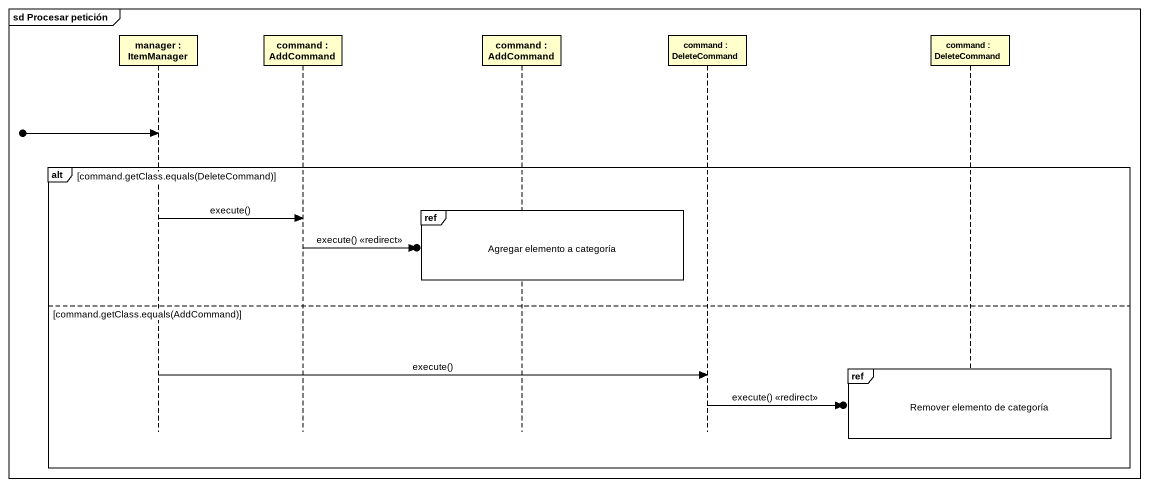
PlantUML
@startuml
mainframe sd Procesar petición
hide footbox
participant "manager : ItemManager" as manager
participant "command : AddCommand" as command
participant "command : AddCommand" as command_2
participant "command : DeleteCommand" as command_3
participant "command : DeleteCommand" as command_4

[o-> manager
alt command.getClass.equals(DeleteCommand)
  ref over command_2 : Agregar elemento a categoría
  manager -> command : execute()
  command ->o] : execute() <<redirect>>
else command.getClass.equals(AddCommand)
  ref over command_4 : Remover elemento de categoría
  manager -> command_3 : execute()
  command_3 ->o] : execute() <<redirect>>
end
@enduml
